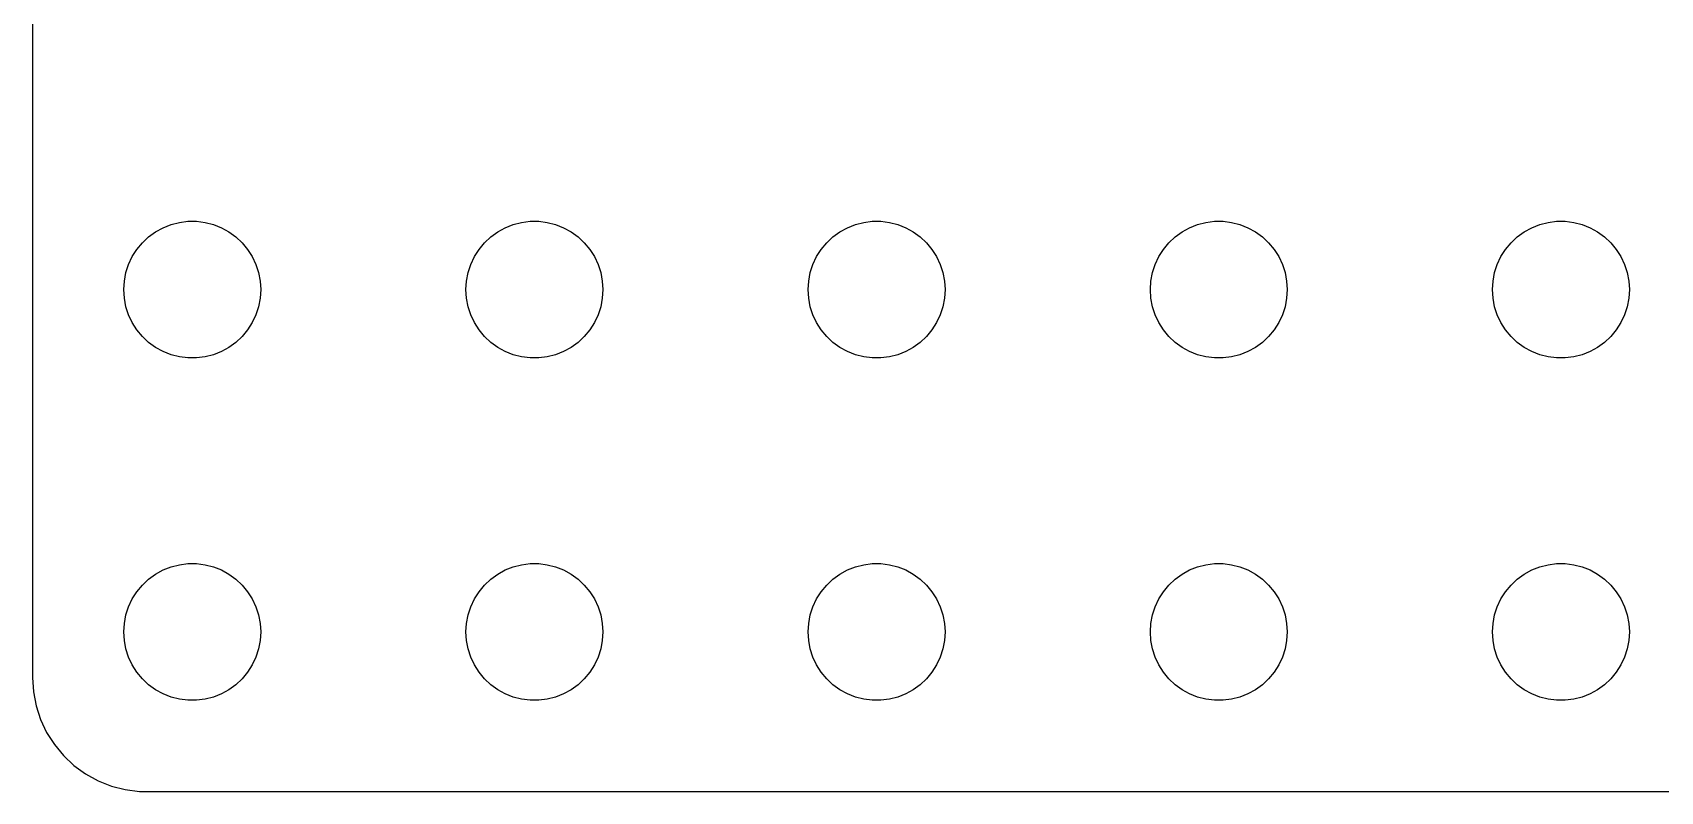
# Model space of a CAD drawing. Header units: metres. Extents: x -142 to 142, y -37 to 37.
# Drawn here: x -142 to -70.6, y -37 to -3.7 of the extents above; entities that cross this region are included whole.
import ezdxf

# ---------------------------------------------------------------- set-up
doc = ezdxf.new("R2010")
doc.units = ezdxf.units.M

msp = doc.modelspace()

# ---------------------------------------------------------------- linework, layer by layer
for p, q in [((-142, 32), (-142, -32)), ((-135.927, -12.1468), (-135.562, -12.0531)), ((-135.562, -12.0531), (-135.188, -12.0059)), ((-135.188, -12.0059), (-134.812, -12.0059)), ((-134.812, -12.0059), (-134.438, -12.0531)), ((-134.438, -12.0531), (-134.073, -12.1468)), ((-120.927, -12.1468), (-120.562, -12.0531)), ((-120.562, -12.0531), (-120.188, -12.0059)), ((-120.188, -12.0059), (-119.812, -12.0059)), ((-119.812, -12.0059), (-119.438, -12.0531)), ((-119.438, -12.0531), (-119.073, -12.1468)), ((-105.927, -12.1468), (-105.562, -12.0531)), ((-105.562, -12.0531), (-105.188, -12.0059)), ((-105.188, -12.0059), (-104.812, -12.0059)), ((-104.812, -12.0059), (-104.438, -12.0531)), ((-104.438, -12.0531), (-104.073, -12.1468)), ((-90.927, -12.1468), (-90.5621, -12.0531)), ((-90.5621, -12.0531), (-90.1884, -12.0059)), ((-90.1884, -12.0059), (-89.8116, -12.0059)), ((-89.8116, -12.0059), (-89.4379, -12.0531)), ((-89.4379, -12.0531), (-89.073, -12.1468)), ((-75.927, -12.1468), (-75.5621, -12.0531)), ((-75.5621, -12.0531), (-75.1884, -12.0059)), ((-75.1884, -12.0059), (-74.8116, -12.0059)), ((-74.8116, -12.0059), (-74.4379, -12.0531)), ((-74.4379, -12.0531), (-74.073, -12.1468)), ((-137.187, -12.9464), (-136.912, -12.6884)), ((-136.912, -12.6884), (-136.607, -12.467)), ((-136.607, -12.467), (-136.277, -12.2855)), ((-136.277, -12.2855), (-135.927, -12.1468)), ((-134.073, -12.1468), (-133.723, -12.2855)), ((-133.723, -12.2855), (-133.393, -12.467)), ((-133.393, -12.467), (-133.088, -12.6884)), ((-133.088, -12.6884), (-132.813, -12.9464)), ((-122.187, -12.9464), (-121.912, -12.6884)), ((-121.912, -12.6884), (-121.607, -12.467)), ((-121.607, -12.467), (-121.277, -12.2855)), ((-121.277, -12.2855), (-120.927, -12.1468)), ((-119.073, -12.1468), (-118.723, -12.2855)), ((-118.723, -12.2855), (-118.393, -12.467)), ((-118.393, -12.467), (-118.088, -12.6884)), ((-118.088, -12.6884), (-117.813, -12.9464)), ((-107.187, -12.9464), (-106.912, -12.6884)), ((-106.912, -12.6884), (-106.607, -12.467)), ((-106.607, -12.467), (-106.277, -12.2855)), ((-106.277, -12.2855), (-105.927, -12.1468)), ((-104.073, -12.1468), (-103.723, -12.2855)), ((-103.723, -12.2855), (-103.393, -12.467)), ((-103.393, -12.467), (-103.088, -12.6884)), ((-103.088, -12.6884), (-102.813, -12.9464)), ((-92.1869, -12.9464), (-91.9123, -12.6884)), ((-91.9123, -12.6884), (-91.6075, -12.467)), ((-91.6075, -12.467), (-91.2773, -12.2855)), ((-91.2773, -12.2855), (-90.927, -12.1468)), ((-89.073, -12.1468), (-88.7227, -12.2855)), ((-88.7227, -12.2855), (-88.3925, -12.467)), ((-88.3925, -12.467), (-88.0877, -12.6884)), ((-88.0877, -12.6884), (-87.8131, -12.9464)), ((-77.1869, -12.9464), (-76.9123, -12.6884)), ((-76.9123, -12.6884), (-76.6075, -12.467)), ((-76.6075, -12.467), (-76.2773, -12.2855)), ((-76.2773, -12.2855), (-75.927, -12.1468)), ((-74.073, -12.1468), (-73.7227, -12.2855)), ((-73.7227, -12.2855), (-73.3925, -12.467)), ((-73.3925, -12.467), (-73.0877, -12.6884)), ((-73.0877, -12.6884), (-72.8131, -12.9464)), ((-137.789, -13.8956), (-137.629, -13.5547)), ((-137.629, -13.5547), (-137.427, -13.2366)), ((-137.427, -13.2366), (-137.187, -12.9464)), ((-132.813, -12.9464), (-132.573, -13.2366)), ((-132.573, -13.2366), (-132.371, -13.5547)), ((-132.371, -13.5547), (-132.211, -13.8956)), ((-122.789, -13.8956), (-122.629, -13.5547)), ((-122.629, -13.5547), (-122.427, -13.2366)), ((-122.427, -13.2366), (-122.187, -12.9464)), ((-117.813, -12.9464), (-117.573, -13.2366)), ((-117.573, -13.2366), (-117.371, -13.5547)), ((-117.371, -13.5547), (-117.211, -13.8956)), ((-107.789, -13.8956), (-107.629, -13.5547)), ((-107.629, -13.5547), (-107.427, -13.2366)), ((-107.427, -13.2366), (-107.187, -12.9464)), ((-102.813, -12.9464), (-102.573, -13.2366)), ((-102.573, -13.2366), (-102.371, -13.5547)), ((-102.371, -13.5547), (-102.211, -13.8956)), ((-92.7893, -13.8956), (-92.6289, -13.5547)), ((-92.6289, -13.5547), (-92.427, -13.2366)), ((-92.427, -13.2366), (-92.1869, -12.9464)), ((-87.8131, -12.9464), (-87.573, -13.2366)), ((-87.573, -13.2366), (-87.3711, -13.5547)), ((-87.3711, -13.5547), (-87.2107, -13.8956)), ((-77.7893, -13.8956), (-77.6289, -13.5547)), ((-77.6289, -13.5547), (-77.427, -13.2366)), ((-77.427, -13.2366), (-77.1869, -12.9464)), ((-72.8131, -12.9464), (-72.573, -13.2366)), ((-72.573, -13.2366), (-72.3711, -13.5547)), ((-72.3711, -13.5547), (-72.2107, -13.8956)), ((-137.976, -14.624), (-137.906, -14.2539)), ((-137.906, -14.2539), (-137.789, -13.8956)), ((-132.211, -13.8956), (-132.094, -14.2539)), ((-132.094, -14.2539), (-132.024, -14.624)), ((-122.976, -14.624), (-122.906, -14.2539)), ((-122.906, -14.2539), (-122.789, -13.8956)), ((-117.211, -13.8956), (-117.094, -14.2539)), ((-117.094, -14.2539), (-117.024, -14.624)), ((-107.976, -14.624), (-107.906, -14.2539)), ((-107.906, -14.2539), (-107.789, -13.8956)), ((-102.211, -13.8956), (-102.094, -14.2539)), ((-102.094, -14.2539), (-102.024, -14.624)), ((-92.9763, -14.624), (-92.9057, -14.2539)), ((-92.9057, -14.2539), (-92.7893, -13.8956)), ((-87.2107, -13.8956), (-87.0943, -14.2539)), ((-87.0943, -14.2539), (-87.0237, -14.624)), ((-77.9763, -14.624), (-77.9057, -14.2539)), ((-77.9057, -14.2539), (-77.7893, -13.8956)), ((-72.2107, -13.8956), (-72.0943, -14.2539)), ((-72.0943, -14.2539), (-72.0237, -14.624)), ((-138, -15), (-137.976, -14.624)), ((-132.024, -14.624), (-132, -15)), ((-123, -15), (-122.976, -14.624)), ((-117.024, -14.624), (-117, -15)), ((-108, -15), (-107.976, -14.624)), ((-102.024, -14.624), (-102, -15)), ((-93, -15), (-92.9763, -14.624)), ((-87.0237, -14.624), (-87, -15)), ((-78, -15), (-77.9763, -14.624)), ((-72.0237, -14.624), (-72, -15)), ((-137.976, -15.376), (-138, -15)), ((-137.906, -15.7461), (-137.976, -15.376)), ((-132.024, -15.376), (-132.094, -15.7461)), ((-132, -15), (-132.024, -15.376)), ((-122.976, -15.376), (-123, -15)), ((-122.906, -15.7461), (-122.976, -15.376)), ((-117.024, -15.376), (-117.094, -15.7461)), ((-117, -15), (-117.024, -15.376)), ((-107.976, -15.376), (-108, -15)), ((-107.906, -15.7461), (-107.976, -15.376)), ((-102.024, -15.376), (-102.094, -15.7461)), ((-102, -15), (-102.024, -15.376)), ((-92.9763, -15.376), (-93, -15)), ((-92.9057, -15.7461), (-92.9763, -15.376)), ((-87.0237, -15.376), (-87.0943, -15.7461)), ((-87, -15), (-87.0237, -15.376)), ((-77.9763, -15.376), (-78, -15)), ((-77.9057, -15.7461), (-77.9763, -15.376)), ((-72.0237, -15.376), (-72.0943, -15.7461)), ((-72, -15), (-72.0237, -15.376)), ((-137.789, -16.1044), (-137.906, -15.7461)), ((-137.629, -16.4453), (-137.789, -16.1044)), ((-132.211, -16.1044), (-132.371, -16.4453)), ((-132.094, -15.7461), (-132.211, -16.1044)), ((-122.789, -16.1044), (-122.906, -15.7461)), ((-122.629, -16.4453), (-122.789, -16.1044)), ((-117.211, -16.1044), (-117.371, -16.4453)), ((-117.094, -15.7461), (-117.211, -16.1044)), ((-107.789, -16.1044), (-107.906, -15.7461)), ((-107.629, -16.4453), (-107.789, -16.1044)), ((-102.211, -16.1044), (-102.371, -16.4453)), ((-102.094, -15.7461), (-102.211, -16.1044)), ((-92.7893, -16.1044), (-92.9057, -15.7461)), ((-92.6289, -16.4453), (-92.7893, -16.1044)), ((-87.2107, -16.1044), (-87.3711, -16.4453)), ((-87.0943, -15.7461), (-87.2107, -16.1044)), ((-77.7893, -16.1044), (-77.9057, -15.7461)), ((-77.6289, -16.4453), (-77.7893, -16.1044)), ((-72.2107, -16.1044), (-72.3711, -16.4453)), ((-72.0943, -15.7461), (-72.2107, -16.1044)), ((-137.427, -16.7634), (-137.629, -16.4453)), ((-137.187, -17.0536), (-137.427, -16.7634)), ((-136.912, -17.3115), (-137.187, -17.0536)), ((-132.813, -17.0536), (-133.088, -17.3115)), ((-132.573, -16.7634), (-132.813, -17.0536)), ((-132.371, -16.4453), (-132.573, -16.7634)), ((-122.427, -16.7634), (-122.629, -16.4453)), ((-122.187, -17.0536), (-122.427, -16.7634)), ((-121.912, -17.3115), (-122.187, -17.0536)), ((-117.813, -17.0536), (-118.088, -17.3115)), ((-117.573, -16.7634), (-117.813, -17.0536)), ((-117.371, -16.4453), (-117.573, -16.7634)), ((-107.427, -16.7634), (-107.629, -16.4453)), ((-107.187, -17.0536), (-107.427, -16.7634)), ((-106.912, -17.3115), (-107.187, -17.0536)), ((-102.813, -17.0536), (-103.088, -17.3115)), ((-102.573, -16.7634), (-102.813, -17.0536)), ((-102.371, -16.4453), (-102.573, -16.7634)), ((-92.427, -16.7634), (-92.6289, -16.4453)), ((-92.1869, -17.0536), (-92.427, -16.7634)), ((-91.9123, -17.3115), (-92.1869, -17.0536)), ((-87.8131, -17.0536), (-88.0877, -17.3115)), ((-87.573, -16.7634), (-87.8131, -17.0536)), ((-87.3711, -16.4453), (-87.573, -16.7634)), ((-77.427, -16.7634), (-77.6289, -16.4453)), ((-77.1869, -17.0536), (-77.427, -16.7634)), ((-76.9123, -17.3115), (-77.1869, -17.0536)), ((-72.8131, -17.0536), (-73.0877, -17.3115)), ((-72.573, -16.7634), (-72.8131, -17.0536)), ((-72.3711, -16.4453), (-72.573, -16.7634)), ((-136.607, -17.533), (-136.912, -17.3115)), ((-136.277, -17.7145), (-136.607, -17.533)), ((-135.927, -17.8532), (-136.277, -17.7145)), ((-133.723, -17.7145), (-134.073, -17.8532)), ((-133.393, -17.533), (-133.723, -17.7145)), ((-133.088, -17.3115), (-133.393, -17.533)), ((-121.607, -17.533), (-121.912, -17.3115)), ((-121.277, -17.7145), (-121.607, -17.533)), ((-120.927, -17.8532), (-121.277, -17.7145)), ((-118.723, -17.7145), (-119.073, -17.8532)), ((-118.393, -17.533), (-118.723, -17.7145)), ((-118.088, -17.3115), (-118.393, -17.533)), ((-106.607, -17.533), (-106.912, -17.3115)), ((-106.277, -17.7145), (-106.607, -17.533)), ((-105.927, -17.8532), (-106.277, -17.7145)), ((-103.723, -17.7145), (-104.073, -17.8532)), ((-103.393, -17.533), (-103.723, -17.7145)), ((-103.088, -17.3115), (-103.393, -17.533)), ((-91.6075, -17.533), (-91.9123, -17.3115)), ((-91.2773, -17.7145), (-91.6075, -17.533)), ((-90.927, -17.8532), (-91.2773, -17.7145)), ((-88.7227, -17.7145), (-89.073, -17.8532)), ((-88.3925, -17.533), (-88.7227, -17.7145)), ((-88.0877, -17.3115), (-88.3925, -17.533)), ((-76.6075, -17.533), (-76.9123, -17.3115)), ((-76.2773, -17.7145), (-76.6075, -17.533)), ((-75.927, -17.8532), (-76.2773, -17.7145)), ((-73.7227, -17.7145), (-74.073, -17.8532)), ((-73.3925, -17.533), (-73.7227, -17.7145)), ((-73.0877, -17.3115), (-73.3925, -17.533)), ((-135.562, -17.9469), (-135.927, -17.8532)), ((-135.188, -17.9941), (-135.562, -17.9469)), ((-134.812, -17.9941), (-135.188, -17.9941)), ((-134.438, -17.9469), (-134.812, -17.9941)), ((-134.073, -17.8532), (-134.438, -17.9469)), ((-120.562, -17.9469), (-120.927, -17.8532)), ((-120.188, -17.9941), (-120.562, -17.9469)), ((-119.812, -17.9941), (-120.188, -17.9941)), ((-119.438, -17.9469), (-119.812, -17.9941)), ((-119.073, -17.8532), (-119.438, -17.9469)), ((-105.562, -17.9469), (-105.927, -17.8532)), ((-105.188, -17.9941), (-105.562, -17.9469)), ((-104.812, -17.9941), (-105.188, -17.9941)), ((-104.438, -17.9469), (-104.812, -17.9941)), ((-104.073, -17.8532), (-104.438, -17.9469)), ((-90.5621, -17.9469), (-90.927, -17.8532)), ((-90.1884, -17.9941), (-90.5621, -17.9469)), ((-89.8116, -17.9941), (-90.1884, -17.9941)), ((-89.4379, -17.9469), (-89.8116, -17.9941)), ((-89.073, -17.8532), (-89.4379, -17.9469)), ((-75.5621, -17.9469), (-75.927, -17.8532)), ((-75.1884, -17.9941), (-75.5621, -17.9469)), ((-74.8116, -17.9941), (-75.1884, -17.9941)), ((-74.4379, -17.9469), (-74.8116, -17.9941)), ((-74.073, -17.8532), (-74.4379, -17.9469)), ((-135.927, -27.1468), (-135.562, -27.0531)), ((-135.562, -27.0531), (-135.188, -27.0059)), ((-135.188, -27.0059), (-134.812, -27.0059)), ((-134.812, -27.0059), (-134.438, -27.0531)), ((-134.438, -27.0531), (-134.073, -27.1468)), ((-120.927, -27.1468), (-120.562, -27.0531)), ((-120.562, -27.0531), (-120.188, -27.0059)), ((-120.188, -27.0059), (-119.812, -27.0059)), ((-119.812, -27.0059), (-119.438, -27.0531)), ((-119.438, -27.0531), (-119.073, -27.1468)), ((-105.927, -27.1468), (-105.562, -27.0531)), ((-105.562, -27.0531), (-105.188, -27.0059)), ((-105.188, -27.0059), (-104.812, -27.0059)), ((-104.812, -27.0059), (-104.438, -27.0531)), ((-104.438, -27.0531), (-104.073, -27.1468)), ((-90.927, -27.1468), (-90.5621, -27.0531)), ((-90.5621, -27.0531), (-90.1884, -27.0059)), ((-90.1884, -27.0059), (-89.8116, -27.0059)), ((-89.8116, -27.0059), (-89.4379, -27.0531)), ((-89.4379, -27.0531), (-89.073, -27.1468)), ((-75.927, -27.1468), (-75.5621, -27.0531)), ((-75.5621, -27.0531), (-75.1884, -27.0059)), ((-75.1884, -27.0059), (-74.8116, -27.0059)), ((-74.8116, -27.0059), (-74.4379, -27.0531)), ((-74.4379, -27.0531), (-74.073, -27.1468)), ((-137.187, -27.9464), (-136.912, -27.6884)), ((-136.912, -27.6884), (-136.607, -27.467)), ((-136.607, -27.467), (-136.277, -27.2855)), ((-136.277, -27.2855), (-135.927, -27.1468)), ((-134.073, -27.1468), (-133.723, -27.2855)), ((-133.723, -27.2855), (-133.393, -27.467)), ((-133.393, -27.467), (-133.088, -27.6884)), ((-133.088, -27.6884), (-132.813, -27.9464)), ((-122.187, -27.9464), (-121.912, -27.6884)), ((-121.912, -27.6884), (-121.607, -27.467)), ((-121.607, -27.467), (-121.277, -27.2855)), ((-121.277, -27.2855), (-120.927, -27.1468)), ((-119.073, -27.1468), (-118.723, -27.2855)), ((-118.723, -27.2855), (-118.393, -27.467)), ((-118.393, -27.467), (-118.088, -27.6884)), ((-118.088, -27.6884), (-117.813, -27.9464)), ((-107.187, -27.9464), (-106.912, -27.6884)), ((-106.912, -27.6884), (-106.607, -27.467)), ((-106.607, -27.467), (-106.277, -27.2855)), ((-106.277, -27.2855), (-105.927, -27.1468)), ((-104.073, -27.1468), (-103.723, -27.2855)), ((-103.723, -27.2855), (-103.393, -27.467)), ((-103.393, -27.467), (-103.088, -27.6884)), ((-103.088, -27.6884), (-102.813, -27.9464)), ((-92.1869, -27.9464), (-91.9123, -27.6884)), ((-91.9123, -27.6884), (-91.6075, -27.467)), ((-91.6075, -27.467), (-91.2773, -27.2855)), ((-91.2773, -27.2855), (-90.927, -27.1468)), ((-89.073, -27.1468), (-88.7227, -27.2855)), ((-88.7227, -27.2855), (-88.3925, -27.467)), ((-88.3925, -27.467), (-88.0877, -27.6884)), ((-88.0877, -27.6884), (-87.8131, -27.9464)), ((-77.1869, -27.9464), (-76.9123, -27.6884)), ((-76.9123, -27.6884), (-76.6075, -27.467)), ((-76.6075, -27.467), (-76.2773, -27.2855)), ((-76.2773, -27.2855), (-75.927, -27.1468)), ((-74.073, -27.1468), (-73.7227, -27.2855)), ((-73.7227, -27.2855), (-73.3925, -27.467)), ((-73.3925, -27.467), (-73.0877, -27.6884)), ((-73.0877, -27.6884), (-72.8131, -27.9464)), ((-137.629, -28.5547), (-137.427, -28.2366)), ((-137.427, -28.2366), (-137.187, -27.9464)), ((-132.813, -27.9464), (-132.573, -28.2366)), ((-132.573, -28.2366), (-132.371, -28.5547)), ((-122.629, -28.5547), (-122.427, -28.2366)), ((-122.427, -28.2366), (-122.187, -27.9464)), ((-117.813, -27.9464), (-117.573, -28.2366)), ((-117.573, -28.2366), (-117.371, -28.5547)), ((-107.629, -28.5547), (-107.427, -28.2366)), ((-107.427, -28.2366), (-107.187, -27.9464)), ((-102.813, -27.9464), (-102.573, -28.2366)), ((-102.573, -28.2366), (-102.371, -28.5547)), ((-92.6289, -28.5547), (-92.427, -28.2366)), ((-92.427, -28.2366), (-92.1869, -27.9464)), ((-87.8131, -27.9464), (-87.573, -28.2366)), ((-87.573, -28.2366), (-87.3711, -28.5547)), ((-77.6289, -28.5547), (-77.427, -28.2366)), ((-77.427, -28.2366), (-77.1869, -27.9464)), ((-72.8131, -27.9464), (-72.573, -28.2366)), ((-72.573, -28.2366), (-72.3711, -28.5547)), ((-137.976, -29.624), (-137.906, -29.2539)), ((-137.906, -29.2539), (-137.789, -28.8956)), ((-137.789, -28.8956), (-137.629, -28.5547)), ((-132.371, -28.5547), (-132.211, -28.8956)), ((-132.211, -28.8956), (-132.094, -29.2539)), ((-132.094, -29.2539), (-132.024, -29.624)), ((-122.976, -29.624), (-122.906, -29.2539)), ((-122.906, -29.2539), (-122.789, -28.8956)), ((-122.789, -28.8956), (-122.629, -28.5547)), ((-117.371, -28.5547), (-117.211, -28.8956)), ((-117.211, -28.8956), (-117.094, -29.2539)), ((-117.094, -29.2539), (-117.024, -29.624)), ((-107.976, -29.624), (-107.906, -29.2539)), ((-107.906, -29.2539), (-107.789, -28.8956)), ((-107.789, -28.8956), (-107.629, -28.5547)), ((-102.371, -28.5547), (-102.211, -28.8956)), ((-102.211, -28.8956), (-102.094, -29.2539)), ((-102.094, -29.2539), (-102.024, -29.624)), ((-92.9763, -29.624), (-92.9057, -29.2539)), ((-92.9057, -29.2539), (-92.7893, -28.8956)), ((-92.7893, -28.8956), (-92.6289, -28.5547)), ((-87.3711, -28.5547), (-87.2107, -28.8956)), ((-87.2107, -28.8956), (-87.0943, -29.2539)), ((-87.0943, -29.2539), (-87.0237, -29.624)), ((-77.9763, -29.624), (-77.9057, -29.2539)), ((-77.9057, -29.2539), (-77.7893, -28.8956)), ((-77.7893, -28.8956), (-77.6289, -28.5547)), ((-72.3711, -28.5547), (-72.2107, -28.8956)), ((-72.2107, -28.8956), (-72.0943, -29.2539)), ((-72.0943, -29.2539), (-72.0237, -29.624)), ((-138, -30), (-137.976, -29.624)), ((-132.024, -29.624), (-132, -30)), ((-123, -30), (-122.976, -29.624)), ((-117.024, -29.624), (-117, -30)), ((-108, -30), (-107.976, -29.624)), ((-102.024, -29.624), (-102, -30)), ((-93, -30), (-92.9763, -29.624)), ((-87.0237, -29.624), (-87, -30)), ((-78, -30), (-77.9763, -29.624)), ((-72.0237, -29.624), (-72, -30)), ((-137.976, -30.376), (-138, -30)), ((-137.906, -30.7461), (-137.976, -30.376)), ((-132.024, -30.376), (-132.094, -30.7461)), ((-132, -30), (-132.024, -30.376)), ((-122.976, -30.376), (-123, -30)), ((-122.906, -30.7461), (-122.976, -30.376)), ((-117.024, -30.376), (-117.094, -30.7461)), ((-117, -30), (-117.024, -30.376)), ((-107.976, -30.376), (-108, -30)), ((-107.906, -30.7461), (-107.976, -30.376)), ((-102.024, -30.376), (-102.094, -30.7461)), ((-102, -30), (-102.024, -30.376)), ((-92.9763, -30.376), (-93, -30)), ((-92.9057, -30.7461), (-92.9763, -30.376)), ((-87.0237, -30.376), (-87.0943, -30.7461)), ((-87, -30), (-87.0237, -30.376)), ((-77.9763, -30.376), (-78, -30)), ((-77.9057, -30.7461), (-77.9763, -30.376)), ((-72.0237, -30.376), (-72.0943, -30.7461)), ((-72, -30), (-72.0237, -30.376)), ((-137.789, -31.1044), (-137.906, -30.7461)), ((-137.629, -31.4453), (-137.789, -31.1044)), ((-132.211, -31.1044), (-132.371, -31.4453)), ((-132.094, -30.7461), (-132.211, -31.1044)), ((-122.789, -31.1044), (-122.906, -30.7461)), ((-122.629, -31.4453), (-122.789, -31.1044)), ((-117.211, -31.1044), (-117.371, -31.4453)), ((-117.094, -30.7461), (-117.211, -31.1044)), ((-107.789, -31.1044), (-107.906, -30.7461)), ((-107.629, -31.4453), (-107.789, -31.1044)), ((-102.211, -31.1044), (-102.371, -31.4453)), ((-102.094, -30.7461), (-102.211, -31.1044)), ((-92.7893, -31.1044), (-92.9057, -30.7461)), ((-92.6289, -31.4453), (-92.7893, -31.1044)), ((-87.2107, -31.1044), (-87.3711, -31.4453)), ((-87.0943, -30.7461), (-87.2107, -31.1044)), ((-77.7893, -31.1044), (-77.9057, -30.7461)), ((-77.6289, -31.4453), (-77.7893, -31.1044)), ((-72.2107, -31.1044), (-72.3711, -31.4453)), ((-72.0943, -30.7461), (-72.2107, -31.1044)), ((-142, -32), (-141.961, -32.6267)), ((-137.427, -31.7634), (-137.629, -31.4453)), ((-137.187, -32.0536), (-137.427, -31.7634)), ((-136.912, -32.3115), (-137.187, -32.0536)), ((-132.813, -32.0536), (-133.088, -32.3115)), ((-132.573, -31.7634), (-132.813, -32.0536)), ((-132.371, -31.4453), (-132.573, -31.7634)), ((-122.427, -31.7634), (-122.629, -31.4453)), ((-122.187, -32.0536), (-122.427, -31.7634)), ((-121.912, -32.3115), (-122.187, -32.0536)), ((-117.813, -32.0536), (-118.088, -32.3115)), ((-117.573, -31.7634), (-117.813, -32.0536)), ((-117.371, -31.4453), (-117.573, -31.7634)), ((-107.427, -31.7634), (-107.629, -31.4453)), ((-107.187, -32.0536), (-107.427, -31.7634)), ((-106.912, -32.3115), (-107.187, -32.0536)), ((-102.813, -32.0536), (-103.088, -32.3115)), ((-102.573, -31.7634), (-102.813, -32.0536)), ((-102.371, -31.4453), (-102.573, -31.7634)), ((-92.427, -31.7634), (-92.6289, -31.4453)), ((-92.1869, -32.0536), (-92.427, -31.7634)), ((-91.9123, -32.3115), (-92.1869, -32.0536)), ((-87.8131, -32.0536), (-88.0877, -32.3115)), ((-87.573, -31.7634), (-87.8131, -32.0536)), ((-87.3711, -31.4453), (-87.573, -31.7634)), ((-77.427, -31.7634), (-77.6289, -31.4453)), ((-77.1869, -32.0536), (-77.427, -31.7634)), ((-76.9123, -32.3115), (-77.1869, -32.0536)), ((-72.8131, -32.0536), (-73.0877, -32.3115)), ((-72.573, -31.7634), (-72.8131, -32.0536)), ((-72.3711, -31.4453), (-72.573, -31.7634)), ((-141.961, -32.6267), (-141.843, -33.2434)), ((-136.607, -32.533), (-136.912, -32.3115)), ((-136.277, -32.7145), (-136.607, -32.533)), ((-135.927, -32.8532), (-136.277, -32.7145)), ((-133.723, -32.7145), (-134.073, -32.8532)), ((-133.393, -32.533), (-133.723, -32.7145)), ((-133.088, -32.3115), (-133.393, -32.533)), ((-121.607, -32.533), (-121.912, -32.3115)), ((-121.277, -32.7145), (-121.607, -32.533)), ((-120.927, -32.8532), (-121.277, -32.7145)), ((-118.723, -32.7145), (-119.073, -32.8532)), ((-118.393, -32.533), (-118.723, -32.7145)), ((-118.088, -32.3115), (-118.393, -32.533)), ((-106.607, -32.533), (-106.912, -32.3115)), ((-106.277, -32.7145), (-106.607, -32.533)), ((-105.927, -32.8532), (-106.277, -32.7145)), ((-103.723, -32.7145), (-104.073, -32.8532)), ((-103.393, -32.533), (-103.723, -32.7145)), ((-103.088, -32.3115), (-103.393, -32.533)), ((-91.6075, -32.533), (-91.9123, -32.3115)), ((-91.2773, -32.7145), (-91.6075, -32.533)), ((-90.927, -32.8532), (-91.2773, -32.7145)), ((-88.7227, -32.7145), (-89.073, -32.8532)), ((-88.3925, -32.533), (-88.7227, -32.7145)), ((-88.0877, -32.3115), (-88.3925, -32.533)), ((-76.6075, -32.533), (-76.9123, -32.3115)), ((-76.2773, -32.7145), (-76.6075, -32.533)), ((-75.927, -32.8532), (-76.2773, -32.7145)), ((-73.7227, -32.7145), (-74.073, -32.8532)), ((-73.3925, -32.533), (-73.7227, -32.7145)), ((-73.0877, -32.3115), (-73.3925, -32.533)), ((-141.843, -33.2434), (-141.649, -33.8406)), ((-135.562, -32.9469), (-135.927, -32.8532)), ((-135.188, -32.9941), (-135.562, -32.9469)), ((-134.812, -32.9941), (-135.188, -32.9941)), ((-134.438, -32.9469), (-134.812, -32.9941)), ((-134.073, -32.8532), (-134.438, -32.9469)), ((-120.562, -32.9469), (-120.927, -32.8532)), ((-120.188, -32.9941), (-120.562, -32.9469)), ((-119.812, -32.9941), (-120.188, -32.9941)), ((-119.438, -32.9469), (-119.812, -32.9941)), ((-119.073, -32.8532), (-119.438, -32.9469)), ((-105.562, -32.9469), (-105.927, -32.8532)), ((-105.188, -32.9941), (-105.562, -32.9469)), ((-104.812, -32.9941), (-105.188, -32.9941)), ((-104.438, -32.9469), (-104.812, -32.9941)), ((-104.073, -32.8532), (-104.438, -32.9469)), ((-90.5621, -32.9469), (-90.927, -32.8532)), ((-90.1884, -32.9941), (-90.5621, -32.9469)), ((-89.8116, -32.9941), (-90.1884, -32.9941)), ((-89.4379, -32.9469), (-89.8116, -32.9941)), ((-89.073, -32.8532), (-89.4379, -32.9469)), ((-75.5621, -32.9469), (-75.927, -32.8532)), ((-75.1884, -32.9941), (-75.5621, -32.9469)), ((-74.8116, -32.9941), (-75.1884, -32.9941)), ((-74.4379, -32.9469), (-74.8116, -32.9941)), ((-74.073, -32.8532), (-74.4379, -32.9469)), ((-141.649, -33.8406), (-141.382, -34.4088)), ((-141.382, -34.4088), (-141.045, -34.9389)), ((-141.045, -34.9389), (-140.645, -35.4227)), ((-140.645, -35.4227), (-140.187, -35.8526)), ((-140.187, -35.8526), (-139.679, -36.2216)), ((-139.679, -36.2216), (-139.129, -36.5241)), ((-139.129, -36.5241), (-138.545, -36.7553)), ((-138.545, -36.7553), (-137.937, -36.9114)), ((-137.937, -36.9114), (-137.314, -36.9901)), ((-137.314, -36.9901), (137.314, -36.9901))]:
    msp.add_line(p, q)

doc.saveas('drawing.dxf')
